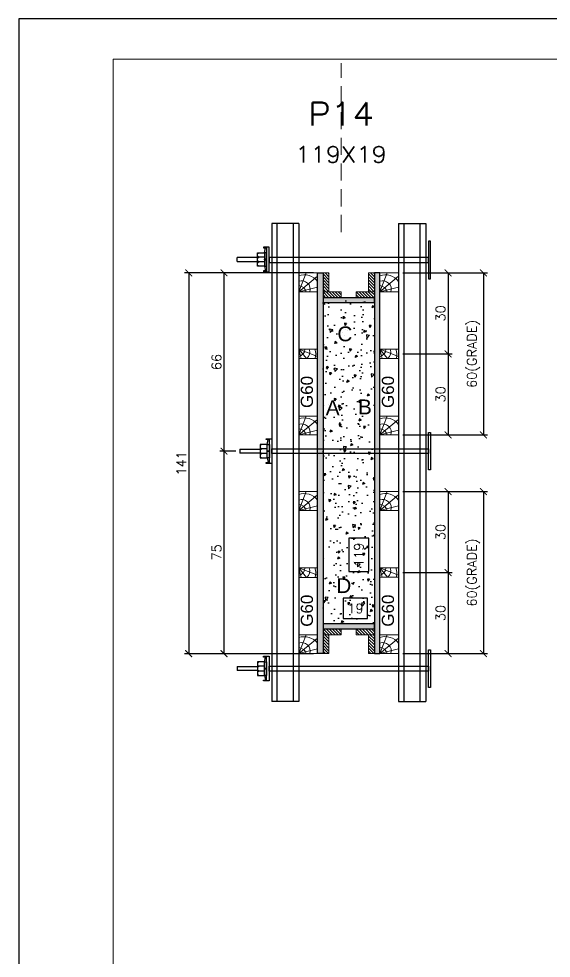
# Model space of a CAD drawing. Extents: x -23436 to 4767, y -4131 to 9755.
# Drawn here: x -17506 to -17112, y 3287 to 3982 of the extents above; entities that cross this region are included whole.
import ezdxf
from ezdxf.enums import TextEntityAlignment as Align

# ---------------------------------------------------------------- set-up
doc = ezdxf.new("R2010")
doc.units = 0
doc.header["$PDMODE"] = 2
doc.header["$PDSIZE"] = 10
doc.linetypes.add('CABLIN', pattern=[0.35, 0.25, -0.1])
doc.linetypes.add('HIDDEN', pattern=[9.525, 6.35, -3.175])
doc.layers.get('0').update_dxf_attribs({"lineweight": 13})
doc.layers.get('Defpoints').update_dxf_attribs({"lineweight": 13})
for name, color, linetype in [('Barra de Ancoragem', 20, 'Continuous'), ('Concreto', 250, 'HIDDEN'), ('Cota', 4, 'Continuous'), ('Hachura', 252, 'CABLIN'), ('MB Logo', 254, 'Continuous'), ('MEIO_PONT', 93, 'Continuous'), ('Painéis', 30, 'Continuous'), ('Perfil Metálico', 224, 'Continuous'), ('Texto de Titulo', 7, 'Continuous'), ('Texto Qtd Sarr', 242, 'Continuous'), ('TEXTO_GERAL', 7, 'Continuous')]:
    doc.layers.add(name, color=color, linetype=linetype)
for name, color, linetype, lineweight in [('cotas', 4, 'Continuous', 13), ('FOLHA MB', 7, 'Continuous', 13), ('Madeira', 100, 'Continuous', 13), ('sarrafo', 93, 'Continuous', 13), ('Texto Seção', 7, 'Continuous', 15)]:
    doc.layers.add(name, color=color, linetype=linetype, lineweight=lineweight)
doc.layers.add('Laje_Perimetro', color=7, linetype='Continuous', plot=False)
doc.styles.add('ARIAL', font='arial.ttf', dxfattribs={"oblique": 15, "height": 25})
doc.styles.add('ROMANS', font='romans.shx')
doc.styles.add('SANSSERIF', font='sas_____.pfb')
doc.dimstyles.new('COTA SECAO', dxfattribs={"dimtxt": 7, "dimasz": 5, "dimexe": 3, "dimexo": 3, "dimgap": 2, "dimtad": 3, "dimdec": 1, "dimlfac": 0.5, "dimzin": 12, "dimdsep": 46, "dimtxsty": 'ROMANS', "dimblk": 'ARCHTICK', "dimcen": 0, "dimclrd": 4, "dimclre": 4, "dimclrt": 1, "dimadec": 1, "dimazin": 3, "dimtfac": 1, "dimtdec": 1, "dimtmove": 0, "dimatfit": 3, "dimldrblk": 'OBLIQUE', "dimfxl": 0, "dimtolj": 1, "dimtzin": 12, "dimarcsym": 0})
doc.dimstyles.new('SECÇÃO 2', dxfattribs={"dimtxt": 7, "dimasz": 6, "dimexe": 0.18, "dimexo": 2, "dimgap": -4, "dimtad": 3, "dimdec": 1, "dimlfac": 0.5, "dimzin": 12, "dimdsep": 46, "dimtxsty": 'ROMANS', "dimblk": 'ARCHTICK', "dimcen": 0.09, "dimse1": 1, "dimse2": 1, "dimsd1": 1, "dimsd2": 1, "dimclrd": 180, "dimclre": 5, "dimclrt": 1, "dimadec": 0, "dimazin": 3, "dimtfac": 1, "dimtdec": 1, "dimtofl": 0, "dimtmove": 0, "dimatfit": 3, "dimldrblk": 'ARCHTICK', "dimfxl": 0, "dimtolj": 1, "dimtzin": 0, "dimarcsym": 0})

# ---------------------------------------------------------------- blocks, each defined once
blk = doc.blocks.new('A$C169d8357')
at = {"layer": 'FOLHA MB', "color": 1}
for points in [[(0, 1199.94), (0, 149.94), (1485.02, 149.94), (1485.02, 1199.94)], [(70, 1169.94), (70, 179.94), (1455.02, 179.94), (1455.02, 1169.94)]]:
    blk.add_lwpolyline(points, close=True, dxfattribs=at)
blk = doc.blocks.new('ERTYERTYUYTURTYUTRYU')
at = {"layer": 'Barra de Ancoragem'}
for p, q in [((8963.33, 10873.8), (8963.33, 10855.54)), ((8964.88, 10869.68), (8964.1, 10873.21)), ((8985.14, 10863.2), (8985.14, 10866.14)), ((8964.88, 10859.66), (8964.1, 10856.13))]:
    blk.add_line(p, q, dxfattribs=at)
at = {"layer": 'Barra de Ancoragem', "flags": 128}
for points in [[(8961.54, 10855.54), (8961.54, 10873.8), (8963.33, 10873.8), (8963.33, 10855.54)], [(8963.33, 10873.8), (8965.7, 10873.8), (8965.7, 10873.21), (8963.33, 10873.21)], [(8963.33, 10869.68), (8964.88, 10869.68), (8964.88, 10859.66), (8963.33, 10859.66)], [(8963.33, 10856.13), (8965.7, 10856.13), (8965.7, 10855.54), (8963.33, 10855.54)]]:
    blk.add_lwpolyline(points, close=True, dxfattribs=at)
for points in [[(8964.88, 10859.66), (8970.14, 10859.66), (8970.14, 10869.68), (8964.88, 10869.68)], [(8964.88, 10864.37), (8963.33, 10864.37), (8963.33, 10864.96), (8964.88, 10864.96), (8964.88, 10864.37), (8964.88, 10864.96)], [(8985.14, 10863.2), (8970.14, 10863.2), (8970.14, 10866.14), (8985.14, 10866.14)]]:
    blk.add_lwpolyline(points, dxfattribs=at)
for points in [[(8964.88, 10866.44), (8968.96, 10866.44, 0.729796), (8968.96, 10869.68, 0.729796)], [(8964.88, 10862.9), (8968.96, 10862.9, 0.666667), (8968.96, 10866.44, 0.666667)]]:
    blk.add_lwpolyline(points, format="xyb", dxfattribs=at)
at = {"layer": 'Barra de Ancoragem'}
blk.add_arc((8968.44, 10861.28), 1.7, 287.75636, 72.24364, dxfattribs=at)
blk = doc.blocks.new('*D244')
at = {"layer": 'Cota', "color": 180, "lineweight": -2, "transparency": 16777216}
for p, q in [((-17247.03, 3597.63), (-17262.03, 3597.63)), ((-17262.03, 3597.63), (-17262.03, 3572.97)), ((-17247.03, 3572.97), (-17247.03, 3597.63)), ((-17262.03, 3572.97), (-17247.03, 3572.97))]:
    blk.add_line(p, q, dxfattribs=at)
at = {"layer": 'Defpoints', "color": 0, "transparency": 16777216}
for p in [(-17281.03, 3772.08), (-17281.03, 3534.08), (-17243.03, 3534.08)]:
    blk.add_point(p, dxfattribs=at)
at = {"layer": 'Cota', "color": 1, "transparency": 16777216, "insert": (-17254.53, 3585.3), "char_height": 7, "attachment_point": 5, "rotation": 90, "style": 'ROMANS'}
blk.add_mtext('\\A1;119', dxfattribs=at)
blk = doc.blocks.new('_ArchTick')
at = {"color": 0, "linetype": 'ByBlock', "const_width": 0.15}
blk.add_lwpolyline([(-0.5, -0.5), (0.5, 0.5)], dxfattribs=at)
blk = doc.blocks.new('*D245')
at = {"layer": 'Cota', "color": 180, "lineweight": -2, "transparency": 16777216}
for p, q in [((-17248.03, 3553.08), (-17266.03, 3553.08)), ((-17266.03, 3553.08), (-17266.03, 3538.08)), ((-17248.03, 3538.08), (-17248.03, 3553.08)), ((-17266.03, 3538.08), (-17248.03, 3538.08))]:
    blk.add_line(p, q, dxfattribs=at)
at = {"layer": 'Defpoints', "color": 0, "transparency": 16777216}
for p in [(-17281.03, 3754.76), (-17243.03, 3754.76), (-17281.03, 3534.08)]:
    blk.add_point(p, dxfattribs=at)
at = {"layer": 'Cota', "color": 1, "transparency": 16777216, "insert": (-17257.03, 3545.58), "char_height": 7, "attachment_point": 5, "style": 'ROMANS'}
blk.add_mtext('\\A1;19', dxfattribs=at)
blk = doc.blocks.new('*D246')
at = {"layer": 'Cota', "color": 4, "lineweight": -2, "transparency": 16777216}
for p, q in [((-17302.03, 3794.08), (-17357.4, 3794.08)), ((-17354.4, 3794.08), (-17354.4, 3662.08)), ((-17345.62, 3662.08), (-17357.4, 3662.08))]:
    blk.add_line(p, q, dxfattribs=at)
at = {"layer": 'Defpoints', "color": 0, "transparency": 16777216}
for p in [(-17299.03, 3794.08), (-17354.4, 3662.08), (-17342.62, 3662.08)]:
    blk.add_point(p, dxfattribs=at)
at = {"layer": 'Cota', "color": 4, "lineweight": -2, "transparency": 16777216, "xscale": 5, "yscale": 5, "zscale": 5}
for p, rotation in [((-17354.4, 3794.08), 90), ((-17354.4, 3662.08), 270)]:
    blk.add_blockref('_ArchTick', p, dxfattribs=dict(at, rotation=rotation))
at = {"layer": 'Cota', "color": 1, "transparency": 16777216, "insert": (-17359.9, 3728.08), "char_height": 7, "attachment_point": 5, "rotation": 90, "style": 'ROMANS'}
blk.add_mtext('\\A1;66', dxfattribs=at)
blk = doc.blocks.new('_OBLIQUE')
at = {"color": 0, "linetype": 'ByBlock', "lineweight": -2}
for p, q in [((0, 0), (-1, 0)), ((-0.5, -0.5), (0.5, 0.5))]:
    blk.add_line(p, q, dxfattribs=at)
blk = doc.blocks.new('*D247')
at = {"layer": 'Cota', "color": 4, "lineweight": -2, "transparency": 16777216}
for p, q in [((-17345.62, 3662.08), (-17357.4, 3662.08)), ((-17354.4, 3662.08), (-17354.4, 3512.08)), ((-17302.05, 3512.08), (-17357.4, 3512.08))]:
    blk.add_line(p, q, dxfattribs=at)
at = {"layer": 'Defpoints', "color": 0, "transparency": 16777216}
for p in [(-17342.62, 3662.08), (-17354.4, 3512.08), (-17299.05, 3512.08)]:
    blk.add_point(p, dxfattribs=at)
at = {"layer": 'Cota', "color": 4, "lineweight": -2, "transparency": 16777216, "xscale": 5, "yscale": 5, "zscale": 5}
for p, rotation in [((-17354.4, 3662.08), 90), ((-17354.4, 3512.08), 270)]:
    blk.add_blockref('_ArchTick', p, dxfattribs=dict(at, rotation=rotation))
at = {"layer": 'Cota', "color": 1, "transparency": 16777216, "insert": (-17359.9, 3587.08), "char_height": 7, "attachment_point": 5, "rotation": 90, "style": 'ROMANS'}
blk.add_mtext('\\A1;75', dxfattribs=at)
blk = doc.blocks.new('*D248')
at = {"layer": 'Cota', "color": 4, "lineweight": -2, "transparency": 16777216}
for p, q in [((-17288.05, 3794.08), (-17383.53, 3794.08)), ((-17380.53, 3794.08), (-17380.53, 3512.08)), ((-17288.05, 3512.08), (-17383.53, 3512.08))]:
    blk.add_line(p, q, dxfattribs=at)
at = {"layer": 'Defpoints', "color": 0, "transparency": 16777216}
for p in [(-17285.05, 3794.08), (-17380.53, 3512.08), (-17285.05, 3512.08)]:
    blk.add_point(p, dxfattribs=at)
at = {"layer": 'Cota', "color": 4, "lineweight": -2, "transparency": 16777216, "xscale": 5, "yscale": 5, "zscale": 5}
for p, rotation in [((-17380.53, 3794.08), 90), ((-17380.53, 3512.08), 270)]:
    blk.add_blockref('_ArchTick', p, dxfattribs=dict(at, rotation=rotation))
at = {"layer": 'Cota', "color": 1, "transparency": 16777216, "insert": (-17386.03, 3653.08), "char_height": 7, "attachment_point": 5, "rotation": 90, "style": 'ROMANS'}
blk.add_mtext('\\A1;141', dxfattribs=at)
blk = doc.blocks.new('PONTALETE')
at = {"layer": 'Madeira'}
for q in [(2.71, 7), (7, 5.76), (7, 1.74)]:
    blk.add_line((0, 0), q, dxfattribs=at)
blk.add_lwpolyline([(0, 0), (7, 0), (7, 7), (0, 7)], close=True, dxfattribs=at)
for centre, radius, start, end in [((2.04, 0.06), 6.23, 37.2818, 109.0913), ((1.09, 0.9), 3.19, 343.603, 109.9847), ((-0.21, -0.78), 3.09, 14.6322, 86.0383)]:
    blk.add_arc(centre, radius, start, end, dxfattribs=at)
blk = doc.blocks.new('MEIO PONTALETE')
at = {"layer": 'Madeira'}
for q in [(2.71, 7), (3.5, 2.88), (3.5, 0.87)]:
    blk.add_line((0, 0), q, dxfattribs=at)
blk.add_lwpolyline([(0, 0), (3.5, 0), (3.5, 7), (0, 7)], close=True, dxfattribs=at)
for centre, radius, start, end in [((2.04, 0.06), 6.23, 76.4499, 109.0913), ((1.09, 0.9), 3.19, 40.9063, 109.9847), ((-0.21, -0.78), 3.09, 14.6322, 86.0383)]:
    blk.add_arc(centre, radius, start, end, dxfattribs=at)
blk = doc.blocks.new('*D335')
at = {"layer": 'Cota', "color": 4, "lineweight": -2, "transparency": 16777216}
for p, q in [((-17222.03, 3794.07), (-17185.47, 3794.07)), ((-17188.47, 3794.07), (-17188.47, 3734.07)), ((-17222.03, 3734.07), (-17185.47, 3734.07))]:
    blk.add_line(p, q, dxfattribs=at)
at = {"layer": 'Defpoints', "color": 0, "transparency": 16777216}
for p in [(-17225.03, 3794.07), (-17225.03, 3734.07), (-17188.47, 3734.07)]:
    blk.add_point(p, dxfattribs=at)
at = {"layer": 'Cota', "color": 4, "lineweight": -2, "transparency": 16777216, "xscale": 5, "yscale": 5, "zscale": 5}
for p, rotation in [((-17188.47, 3794.07), 90), ((-17188.47, 3734.07), 270)]:
    blk.add_blockref('_ArchTick', p, dxfattribs=dict(at, rotation=rotation))
at = {"layer": 'Cota', "color": 1, "transparency": 16777216, "insert": (-17193.97, 3764.07), "char_height": 7, "attachment_point": 5, "rotation": 90, "style": 'ROMANS'}
blk.add_mtext('\\A1;30', dxfattribs=at)
blk = doc.blocks.new('*D336')
at = {"layer": 'Cota', "color": 4, "lineweight": -2, "transparency": 16777216}
for p, q in [((-17222.03, 3734.07), (-17185.47, 3734.07)), ((-17188.47, 3734.07), (-17188.47, 3674.07)), ((-17222.03, 3674.07), (-17185.47, 3674.07))]:
    blk.add_line(p, q, dxfattribs=at)
at = {"layer": 'Defpoints', "color": 0, "transparency": 16777216}
for p in [(-17225.03, 3734.07), (-17225.03, 3674.07), (-17188.47, 3674.07)]:
    blk.add_point(p, dxfattribs=at)
at = {"layer": 'Cota', "color": 4, "lineweight": -2, "transparency": 16777216, "xscale": 5, "yscale": 5, "zscale": 5}
for p, rotation in [((-17188.47, 3734.07), 90), ((-17188.47, 3674.07), 270)]:
    blk.add_blockref('_ArchTick', p, dxfattribs=dict(at, rotation=rotation))
at = {"layer": 'Cota', "color": 1, "transparency": 16777216, "insert": (-17193.97, 3704.07), "char_height": 7, "attachment_point": 5, "rotation": 90, "style": 'ROMANS'}
blk.add_mtext('\\A1;30', dxfattribs=at)
blk = doc.blocks.new('*D337')
at = {"layer": 'Cota', "color": 4, "lineweight": -2, "transparency": 16777216}
for p, q in [((-17222.03, 3632.13), (-17185.47, 3632.13)), ((-17188.47, 3632.13), (-17188.47, 3572.13)), ((-17222.03, 3572.13), (-17185.47, 3572.13))]:
    blk.add_line(p, q, dxfattribs=at)
at = {"layer": 'Defpoints', "color": 0, "transparency": 16777216}
for p in [(-17225.03, 3632.13), (-17225.03, 3572.13), (-17188.47, 3572.13)]:
    blk.add_point(p, dxfattribs=at)
at = {"layer": 'Cota', "color": 4, "lineweight": -2, "transparency": 16777216, "xscale": 5, "yscale": 5, "zscale": 5}
for p, rotation in [((-17188.47, 3632.13), 90), ((-17188.47, 3572.13), 270)]:
    blk.add_blockref('_ArchTick', p, dxfattribs=dict(at, rotation=rotation))
at = {"layer": 'Cota', "color": 1, "transparency": 16777216, "insert": (-17193.97, 3602.13), "char_height": 7, "attachment_point": 5, "rotation": 90, "style": 'ROMANS'}
blk.add_mtext('\\A1;30', dxfattribs=at)
blk = doc.blocks.new('*D338')
at = {"layer": 'Cota', "color": 4, "lineweight": -2, "transparency": 16777216}
for p, q in [((-17222.03, 3572.13), (-17185.47, 3572.13)), ((-17188.47, 3572.13), (-17188.47, 3512.13)), ((-17222.03, 3512.13), (-17185.47, 3512.13))]:
    blk.add_line(p, q, dxfattribs=at)
at = {"layer": 'Defpoints', "color": 0, "transparency": 16777216}
for p in [(-17225.03, 3572.13), (-17225.03, 3512.13), (-17188.47, 3512.13)]:
    blk.add_point(p, dxfattribs=at)
at = {"layer": 'Cota', "color": 4, "lineweight": -2, "transparency": 16777216, "xscale": 5, "yscale": 5, "zscale": 5}
for p, rotation in [((-17188.47, 3572.13), 90), ((-17188.47, 3512.13), 270)]:
    blk.add_blockref('_ArchTick', p, dxfattribs=dict(at, rotation=rotation))
at = {"layer": 'Cota', "color": 1, "transparency": 16777216, "insert": (-17193.97, 3542.13), "char_height": 7, "attachment_point": 5, "rotation": 90, "style": 'ROMANS'}
blk.add_mtext('\\A1;30', dxfattribs=at)
blk = doc.blocks.new('titulo1')
at = {"layer": 'Defpoints', "color": 252, "linetype": 'HIDDEN', "ltscale": 2}
blk.add_line((0, 0), (0, 125), dxfattribs=at)
at = {"layer": 'Defpoints', "style": 'ROMANS', "oblique": 15}
blk.add_attdef('FOLHA', text='', height=10, dxfattribs=at).set_placement((0, 15.58), align=Align.MIDDLE_CENTER)
at = {"layer": 'Texto Qtd Sarr', "color": 3, "style": 'ROMANS', "oblique": 15}
for tag, height, p in [('TITULO', 17, (0, 71.45)), ('SEÇÃO', 12, (0, 41.55))]:
    blk.add_attdef(tag, text='', height=height, dxfattribs=at).set_placement(p, align=Align.MIDDLE_CENTER)
blk = doc.blocks.new('*D1044')
at = {"layer": 'Cota', "color": 4, "lineweight": -2, "transparency": 16777216}
for p, q in [((-17222.03, 3794.07), (-17159.29, 3794.07)), ((-17162.29, 3794.07), (-17162.29, 3674.07)), ((-17222.03, 3674.07), (-17159.29, 3674.07))]:
    blk.add_line(p, q, dxfattribs=at)
at = {"layer": 'Defpoints', "color": 0, "transparency": 16777216}
for p in [(-17225.03, 3794.07), (-17225.03, 3674.07), (-17162.29, 3674.07)]:
    blk.add_point(p, dxfattribs=at)
at = {"layer": 'Cota', "color": 4, "lineweight": -2, "transparency": 16777216, "xscale": 5, "yscale": 5, "zscale": 5}
for p, rotation in [((-17162.29, 3794.07), 90), ((-17162.29, 3674.07), 270)]:
    blk.add_blockref('_ArchTick', p, dxfattribs=dict(at, rotation=rotation))
at = {"layer": 'Cota', "color": 1, "transparency": 16777216, "insert": (-17169.63, 3734.07), "char_height": 7, "attachment_point": 5, "rotation": 90, "style": 'ROMANS'}
blk.add_mtext('\\A1;60(GRADE)', dxfattribs=at)
blk = doc.blocks.new('*D1045')
at = {"layer": 'Cota', "color": 4, "lineweight": -2, "transparency": 16777216}
for p, q in [((-17222.03, 3632.13), (-17159.29, 3632.13)), ((-17162.29, 3632.13), (-17162.29, 3512.13)), ((-17222.03, 3512.13), (-17159.29, 3512.13))]:
    blk.add_line(p, q, dxfattribs=at)
at = {"layer": 'Defpoints', "color": 0, "transparency": 16777216}
for p in [(-17225.03, 3632.13), (-17225.03, 3512.13), (-17162.29, 3512.13)]:
    blk.add_point(p, dxfattribs=at)
at = {"layer": 'Cota', "color": 4, "lineweight": -2, "transparency": 16777216, "xscale": 5, "yscale": 5, "zscale": 5}
for p, rotation in [((-17162.29, 3632.13), 90), ((-17162.29, 3512.13), 270)]:
    blk.add_blockref('_ArchTick', p, dxfattribs=dict(at, rotation=rotation))
at = {"layer": 'Cota', "color": 1, "transparency": 16777216, "insert": (-17169.63, 3572.13), "char_height": 7, "attachment_point": 5, "rotation": 90, "style": 'ROMANS'}
blk.add_mtext('\\A1;60(GRADE)', dxfattribs=at)

msp = doc.modelspace()

# ---------------------------------------------------------------- hatches: boundary and pattern name
at = {"layer": 'Concreto'}
h = msp.add_hatch(dxfattribs=at)
h.set_pattern_fill('AR-CONC', color=256, scale=0.1, angle=-180)
h.set_pattern_definition([(230, (-24372.088, -17370.005), (-18.218467, 1.593909), [1.905, -20.955]), (175, (-24372.088, -17370.005), (3.524342, -19.105685), [1.524, -16.764058]), (280.451445, (-24373.606, -17369.872), (-14.694125, -17.511775), [1.619001, -17.809024]), (226.1842, (-24372.088, -17375.085), (-27.107904, 4.204233), [2.8575, -31.4325]), (276.63556, (-24374.347, -17374.734), (-23.740413, -24.742612), [2.428502, -26.71356]), (171.18415, (-24372.088, -17375.085), (-23.740413, -24.742612), [2.285997, -25.145973]), (201, (-24374.628, -17373.815), (-15.161439, 10.22652), [1.905, -20.955]), (146, (-24374.628, -17373.815), (-6.180203, -18.418797), [1.524, -16.764]), (251.451445, (-24375.891, -17372.962), (-21.341642, -8.192277), [1.619001, -17.808994]), (217.5, (-24372.0876, -17370.0045), (-0.3088603, -8.4555039), [0, -16.5608, 0, -17.018, 0, -16.8275]), (187.5, (-24372.088, -17370.0045), (-6.6819663, -10.0180575), [0, -9.7028, 0, -16.1798, 0, -6.4135]), (147.5, (-24366.4234, -17370.0045), (-13.5590595, 0.5728744), [0, -6.35, 0, -19.812, 0, -26.289]), (137.5, (-24363.883, -17370.005), (-14.812918, -2.542649), [0, -8.255, 0, -13.1572, 0, -18.669])])
h.paths.add_polyline_path([(-17281.029, 3534.084), (-17281.029, 3774.039), (-17243.029, 3772.428), (-17243.029, 3534.084)])
at = {"layer": 'Hachura'}
h = msp.add_hatch(color=256, dxfattribs=at)
h.dxf.hatch_style = 1
h.paths.add_polyline_path([(-17281.029, 3512.084), (-17285.029, 3512.084), (-17285.029, 3794.084), (-17281.029, 3794.084)])
h = msp.add_hatch(dxfattribs=at)
h.set_pattern_fill('ANSI31', color=256, scale=0.5, angle=90, style=0)
h.set_pattern_definition([(135, (-40172.4371, 12918.0359), (-1.12253202, -1.12253202), [])])
h.paths.add_polyline_path([(-17281.029, 3780.084), (-17276.629, 3780.084), (-17276.629, 3794.084), (-17281.029, 3794.084)])
h = msp.add_hatch(dxfattribs=at)
h.set_pattern_fill('ANSI31', color=256, scale=0.5, angle=90, style=0)
h.set_pattern_definition([(135, (-40138.8371, 12918.0359), (-1.12253202, -1.12253202), [])])
h.paths.add_polyline_path([(-17247.429, 3780.084), (-17243.029, 3780.084), (-17243.029, 3794.084), (-17247.429, 3794.084)])
h = msp.add_hatch(color=256, dxfattribs=at)
h.dxf.hatch_style = 1
h.paths.add_polyline_path([(-17243.029, 3512.084), (-17239.029, 3512.084), (-17239.029, 3794.084), (-17243.029, 3794.084)])
h = msp.add_hatch(dxfattribs=at)
h.set_pattern_fill('ANSI31', color=256, scale=0.5, angle=90, style=0)
h.set_pattern_definition([(135, (-40196.9371, 12918.0359), (-1.12253202, -1.12253202), [])])
h.paths.add_polyline_path([(-17267.529, 3780.084), (-17267.529, 3775.684), (-17281.029, 3775.684), (-17281.029, 3780.084)])
h = msp.add_hatch(dxfattribs=at)
h.set_pattern_fill('ANSI31', color=256, scale=0.5, angle=90, style=0)
h.set_pattern_definition([(135, (-40172.4371, 12918.0359), (-1.12253202, -1.12253202), [])])
h.paths.add_polyline_path([(-17243.029, 3780.084), (-17243.029, 3775.684), (-17256.529, 3775.684), (-17256.529, 3780.084)])
h = msp.add_hatch(color=256, dxfattribs=at)
h.dxf.hatch_style = 1
h.paths.add_polyline_path([(-17281.029, 3775.684), (-17281.029, 3772.084), (-17243.029, 3772.084), (-17243.029, 3775.684)])
h = msp.add_hatch(color=256, dxfattribs=at)
h.dxf.hatch_style = 1
h.paths.add_polyline_path([(-17281.029, 3534.084), (-17281.029, 3530.484), (-17243.029, 3530.484), (-17243.029, 3534.084)])
h = msp.add_hatch(dxfattribs=at)
h.set_pattern_fill('ANSI31', color=256, scale=0.5, angle=90, style=0)
h.set_pattern_definition([(135, (-40196.9371, 12881.8152), (-1.12253202, -1.12253202), [])])
h.paths.add_polyline_path([(-17267.529, 3526.084), (-17267.529, 3530.484), (-17281.029, 3530.484), (-17281.029, 3526.084)])
h = msp.add_hatch(dxfattribs=at)
h.set_pattern_fill('ANSI31', color=256, scale=0.5, angle=90, style=0)
h.set_pattern_definition([(135, (-40172.4371, 12881.8152), (-1.12253202, -1.12253202), [])])
h.paths.add_polyline_path([(-17243.029, 3526.084), (-17243.029, 3530.484), (-17256.529, 3530.484), (-17256.529, 3526.084)])
h = msp.add_hatch(dxfattribs=at)
h.set_pattern_fill('ANSI31', color=256, scale=0.5, angle=90, style=0)
h.set_pattern_definition([(135, (-40172.4371, 12780.0359), (-1.12253202, -1.12253202), [])])
h.paths.add_polyline_path([(-17281.029, 3526.084), (-17276.629, 3526.084), (-17276.629, 3512.084), (-17281.029, 3512.084)])
h = msp.add_hatch(dxfattribs=at)
h.set_pattern_fill('ANSI31', color=256, scale=0.5, angle=90, style=0)
h.set_pattern_definition([(135, (-40138.8371, 12780.0359), (-1.12253202, -1.12253202), [])])
h.paths.add_polyline_path([(-17247.429, 3526.084), (-17243.029, 3526.084), (-17243.029, 3512.084), (-17247.429, 3512.084)])

# ---------------------------------------------------------------- linework, layer by layer
for points in [[(-17285.05, 3794.084), (-17299.05, 3794.084), (-17299.05, 3674.084), (-17285.05, 3674.084)], [(-17225.029, 3794.072), (-17239.029, 3794.072), (-17239.029, 3674.072), (-17225.029, 3674.072)], [(-17285.05, 3632.084), (-17299.05, 3632.084), (-17299.05, 3512.084), (-17285.05, 3512.084)], [(-17225.029, 3632.126), (-17239.029, 3632.126), (-17239.029, 3512.126), (-17225.029, 3512.126)]]:
    msp.add_lwpolyline(points, close=True)
at = {"layer": 'Barra de Ancoragem', "flags": 128}
for points in [[(-17201.429, 3789.716), (-17201.429, 3817.452), (-17203.029, 3817.452), (-17203.029, 3789.716)], [(-17203.029, 3805.36), (-17321.029, 3805.36), (-17321.029, 3801.808), (-17203.029, 3801.808)], [(-17201.429, 3675.952), (-17201.429, 3648.216), (-17203.029, 3648.216), (-17203.029, 3675.952)], [(-17203.029, 3660.308), (-17319.029, 3660.308), (-17319.029, 3663.86), (-17203.029, 3663.86)], [(-17201.429, 3514.867), (-17201.429, 3487.13), (-17203.029, 3487.13), (-17203.029, 3514.867)], [(-17203.029, 3499.223), (-17321.029, 3499.223), (-17321.029, 3502.774), (-17203.029, 3502.774)]]:
    msp.add_lwpolyline(points, close=True, dxfattribs=at)
at = {"layer": 'cotas'}
msp.add_lwpolyline([(-17243.029, 3772.084), (-17243.029, 3534.084), (-17281.029, 3534.084), (-17281.029, 3772.084)], close=True, dxfattribs=at)
at = {"layer": 'Laje_Perimetro'}
msp.add_lwpolyline([(-16021.356, 3982.259), (-17506.377, 3982.259), (-17506.377, 2932.259), (-16021.356, 2932.259)], close=True, dxfattribs=at)
at = {"layer": 'Madeira'}
for points in [[(-17276.629, 3794.084), (-17276.629, 3780.084), (-17281.029, 3780.084), (-17281.029, 3794.084)], [(-17276.629, 3512.084), (-17276.629, 3526.084), (-17281.029, 3526.084), (-17281.029, 3512.084)], [(-17243.029, 3512.084), (-17243.029, 3526.084), (-17247.429, 3526.084), (-17247.429, 3512.084)]]:
    msp.add_lwpolyline(points, close=True, dxfattribs=at)
at = {"layer": 'Painéis', "color": 32, "true_color": 0xcd6928}
for points in [[(-17281.029, 3512.084), (-17285.029, 3512.084), (-17285.029, 3794.084), (-17281.029, 3794.084)], [(-17243.029, 3512.084), (-17239.029, 3512.084), (-17239.029, 3794.084), (-17243.029, 3794.084)], [(-17281.029, 3775.684), (-17281.029, 3772.084), (-17243.029, 3772.084), (-17243.029, 3775.684)], [(-17281.029, 3534.084), (-17281.029, 3530.484), (-17243.029, 3530.484), (-17243.029, 3534.084)]]:
    msp.add_lwpolyline(points, close=True, dxfattribs=at)
at = {"layer": 'Perfil Metálico'}
for p, q in [((-17319.029, 3830.584), (-17319.029, 3476.584)), ((-17299.029, 3830.584), (-17319.029, 3830.584)), ((-17315.029, 3476.584), (-17315.029, 3830.584)), ((-17303.029, 3476.584), (-17303.029, 3830.584)), ((-17299.029, 3830.584), (-17299.029, 3476.584)), ((-17225.029, 3830.584), (-17225.029, 3476.584)), ((-17225.029, 3830.584), (-17205.029, 3830.584)), ((-17221.029, 3476.584), (-17221.029, 3830.584)), ((-17209.029, 3476.584), (-17209.029, 3830.584)), ((-17205.029, 3830.584), (-17205.029, 3476.584)), ((-17299.029, 3476.584), (-17319.029, 3476.584)), ((-17225.029, 3476.584), (-17205.029, 3476.584))]:
    msp.add_line(p, q, dxfattribs=at)
at = {"layer": 'sarrafo'}
for p, q in [((-17267.529, 3780.084), (-17267.529, 3775.684)), ((-17267.529, 3526.084), (-17267.529, 3530.484))]:
    msp.add_line(p, q, dxfattribs=at)
msp.add_lwpolyline([(-17243.029, 3794.084), (-17243.029, 3780.084), (-17247.429, 3780.084), (-17247.429, 3794.084)], close=True, dxfattribs=at)
for points in [[(-17267.529, 3780.084), (-17281.029, 3780.084), (-17281.029, 3775.684), (-17267.529, 3775.684)], [(-17243.029, 3780.084), (-17256.529, 3780.084), (-17256.529, 3775.684), (-17243.029, 3775.684)], [(-17267.529, 3526.084), (-17281.029, 3526.084), (-17281.029, 3530.484), (-17267.529, 3530.484)], [(-17243.029, 3526.084), (-17256.529, 3526.084), (-17256.529, 3530.484), (-17243.029, 3530.484)]]:
    msp.add_lwpolyline(points, dxfattribs=at)

# ---------------------------------------------------------------- block references
at = {"xscale": -1}
msp.add_blockref('ERTYERTYUYTURTYUTRYU', (-8359.484, -7060.639), dxfattribs=at)
at = {"rotation": 180.0000000000007}
for p in [(-8357.484, 14526.753), (-8359.484, 14365.667)]:
    msp.add_blockref('ERTYERTYUYTURTYUTRYU', p, dxfattribs=at)
at = {"layer": 'MB Logo'}
msp.add_blockref('A$C169d8357', (-17506.377, 2782.321), dxfattribs=at)
at = {"layer": 'MEIO_PONT', "xscale": 2, "yscale": 2, "zscale": 2}
for p in [(-17299.05, 3780.084), (-17239.029, 3780.072), (-17299.05, 3674.084), (-17239.029, 3674.072), (-17299.05, 3618.084), (-17239.029, 3618.126), (-17299.05, 3512.084), (-17239.029, 3512.126)]:
    msp.add_blockref('PONTALETE', p, dxfattribs=at)
at = {"layer": 'MEIO_PONT', "xscale": 1.999999997962732, "yscale": 1.999999997962732, "zscale": 1.999999997962732, "rotation": 270}
for p in [(-17299.05, 3737.584), (-17239.029, 3737.572), (-17299.05, 3575.584), (-17239.029, 3575.626)]:
    msp.add_blockref('MEIO PONTALETE', p, dxfattribs=at)
at = {"layer": 'Texto Seção'}
ref = msp.add_blockref('titulo1', (-17267.711, 3824.296), dxfattribs=at)
ref.add_attrib('TITULO', 'P14', dxfattribs={"layer": 'Texto de Titulo', "color": 7, "height": 17, "style": 'ROMANS', "width": 1.1}).set_placement((-17267.711, 3911.796), align=Align.MIDDLE_CENTER)
ref.add_attrib('SEÇÃO', '119X19', dxfattribs={"layer": 'Texto de Titulo', "color": 7, "height": 12, "style": 'ROMANS', "width": 1.1}).set_placement((-17267.711, 3881.796), align=Align.MIDDLE_CENTER)

# ---------------------------------------------------------------- texts
at = {"layer": 'TEXTO_GERAL', "style": 'ARIAL'}
for s, p in [('C', (-17264.882, 3748.925)), ('A', (-17273.914, 3694.209)), ('B', (-17250.002, 3694.813)), ('D', (-17265.659, 3562.474))]:
    msp.add_text(s, height=11, dxfattribs=at).set_placement(p, align=Align.MIDDLE_CENTER)
at = {"layer": 'TEXTO_GERAL', "color": 0, "linetype": 'Continuous', "style": 'SANSSERIF'}
for p in [(-17293.003, 3694.008), (-17232.982, 3693.996), (-17293.003, 3532.008), (-17232.982, 3532.05)]:
    msp.add_text('G60', height=9, rotation=90, dxfattribs=at).set_placement(p, align=Align.MIDDLE_LEFT)

# ---------------------------------------------------------------- dimensions: what is measured, and where the dimension line sits
at = {"layer": 'Cota'}
for base, p1, p2, picture, middle in [((-17380.525, 3512.084), (-17285.05, 3794.084), (-17285.05, 3512.084), '*D248', (-17386.025, 3653.084)), ((-17354.398, 3662.084), (-17299.029, 3794.084), (-17342.621, 3662.084), '*D246', (-17359.898, 3728.084)), ((-17188.468, 3734.072), (-17225.029, 3794.072), (-17225.029, 3734.072), '*D335', (-17193.968, 3764.072)), ((-17188.468, 3674.072), (-17225.029, 3734.072), (-17225.029, 3674.072), '*D336', (-17193.968, 3704.072)), ((-17354.398, 3512.084), (-17342.621, 3662.084), (-17299.05, 3512.084), '*D247', (-17359.898, 3587.084)), ((-17188.468, 3572.126), (-17225.029, 3632.126), (-17225.029, 3572.126), '*D337', (-17193.968, 3602.126)), ((-17188.468, 3512.126), (-17225.029, 3572.126), (-17225.029, 3512.126), '*D338', (-17193.968, 3542.126))]:
    dim = msp.add_linear_dim(base=base, p1=p1, p2=p2, angle=270, dimstyle='COTA SECAO', dxfattribs=at)
    dim.commit()
    dim.dimension.update_dxf_attribs({"geometry": picture, "text_midpoint": middle})
for base, p1, p2, picture, middle in [((-17162.292, 3674.072), (-17225.029, 3794.072), (-17225.029, 3674.072), '*D1044', (-17169.625, 3734.072)), ((-17162.292, 3512.126), (-17225.029, 3632.126), (-17225.029, 3512.126), '*D1045', (-17169.625, 3572.126))]:
    dim = msp.add_linear_dim(base=base, p1=p1, p2=p2, angle=270, text='<>(GRADE)', dimstyle='COTA SECAO', dxfattribs=at)
    dim.commit()
    dim.dimension.update_dxf_attribs({"geometry": picture, "text_midpoint": middle})
for base, p1, p2, angle, picture, middle in [((-17243.029, 3534.084), (-17281.029, 3772.084), (-17281.029, 3534.084), 270, '*D244', (-17243.029, 3585.301)), ((-17281.029, 3534.084), (-17243.029, 3754.764), (-17281.029, 3754.764), 180, '*D245', (-17257.029, 3534.084))]:
    dim = msp.add_linear_dim(base=base, p1=p1, p2=p2, angle=angle, dimstyle='SECÇÃO 2', dxfattribs=at)
    dim.commit()
    dim.dimension.update_dxf_attribs({"geometry": picture, "text_midpoint": middle, "dimtype": 160})

doc.saveas('drawing.dxf')
